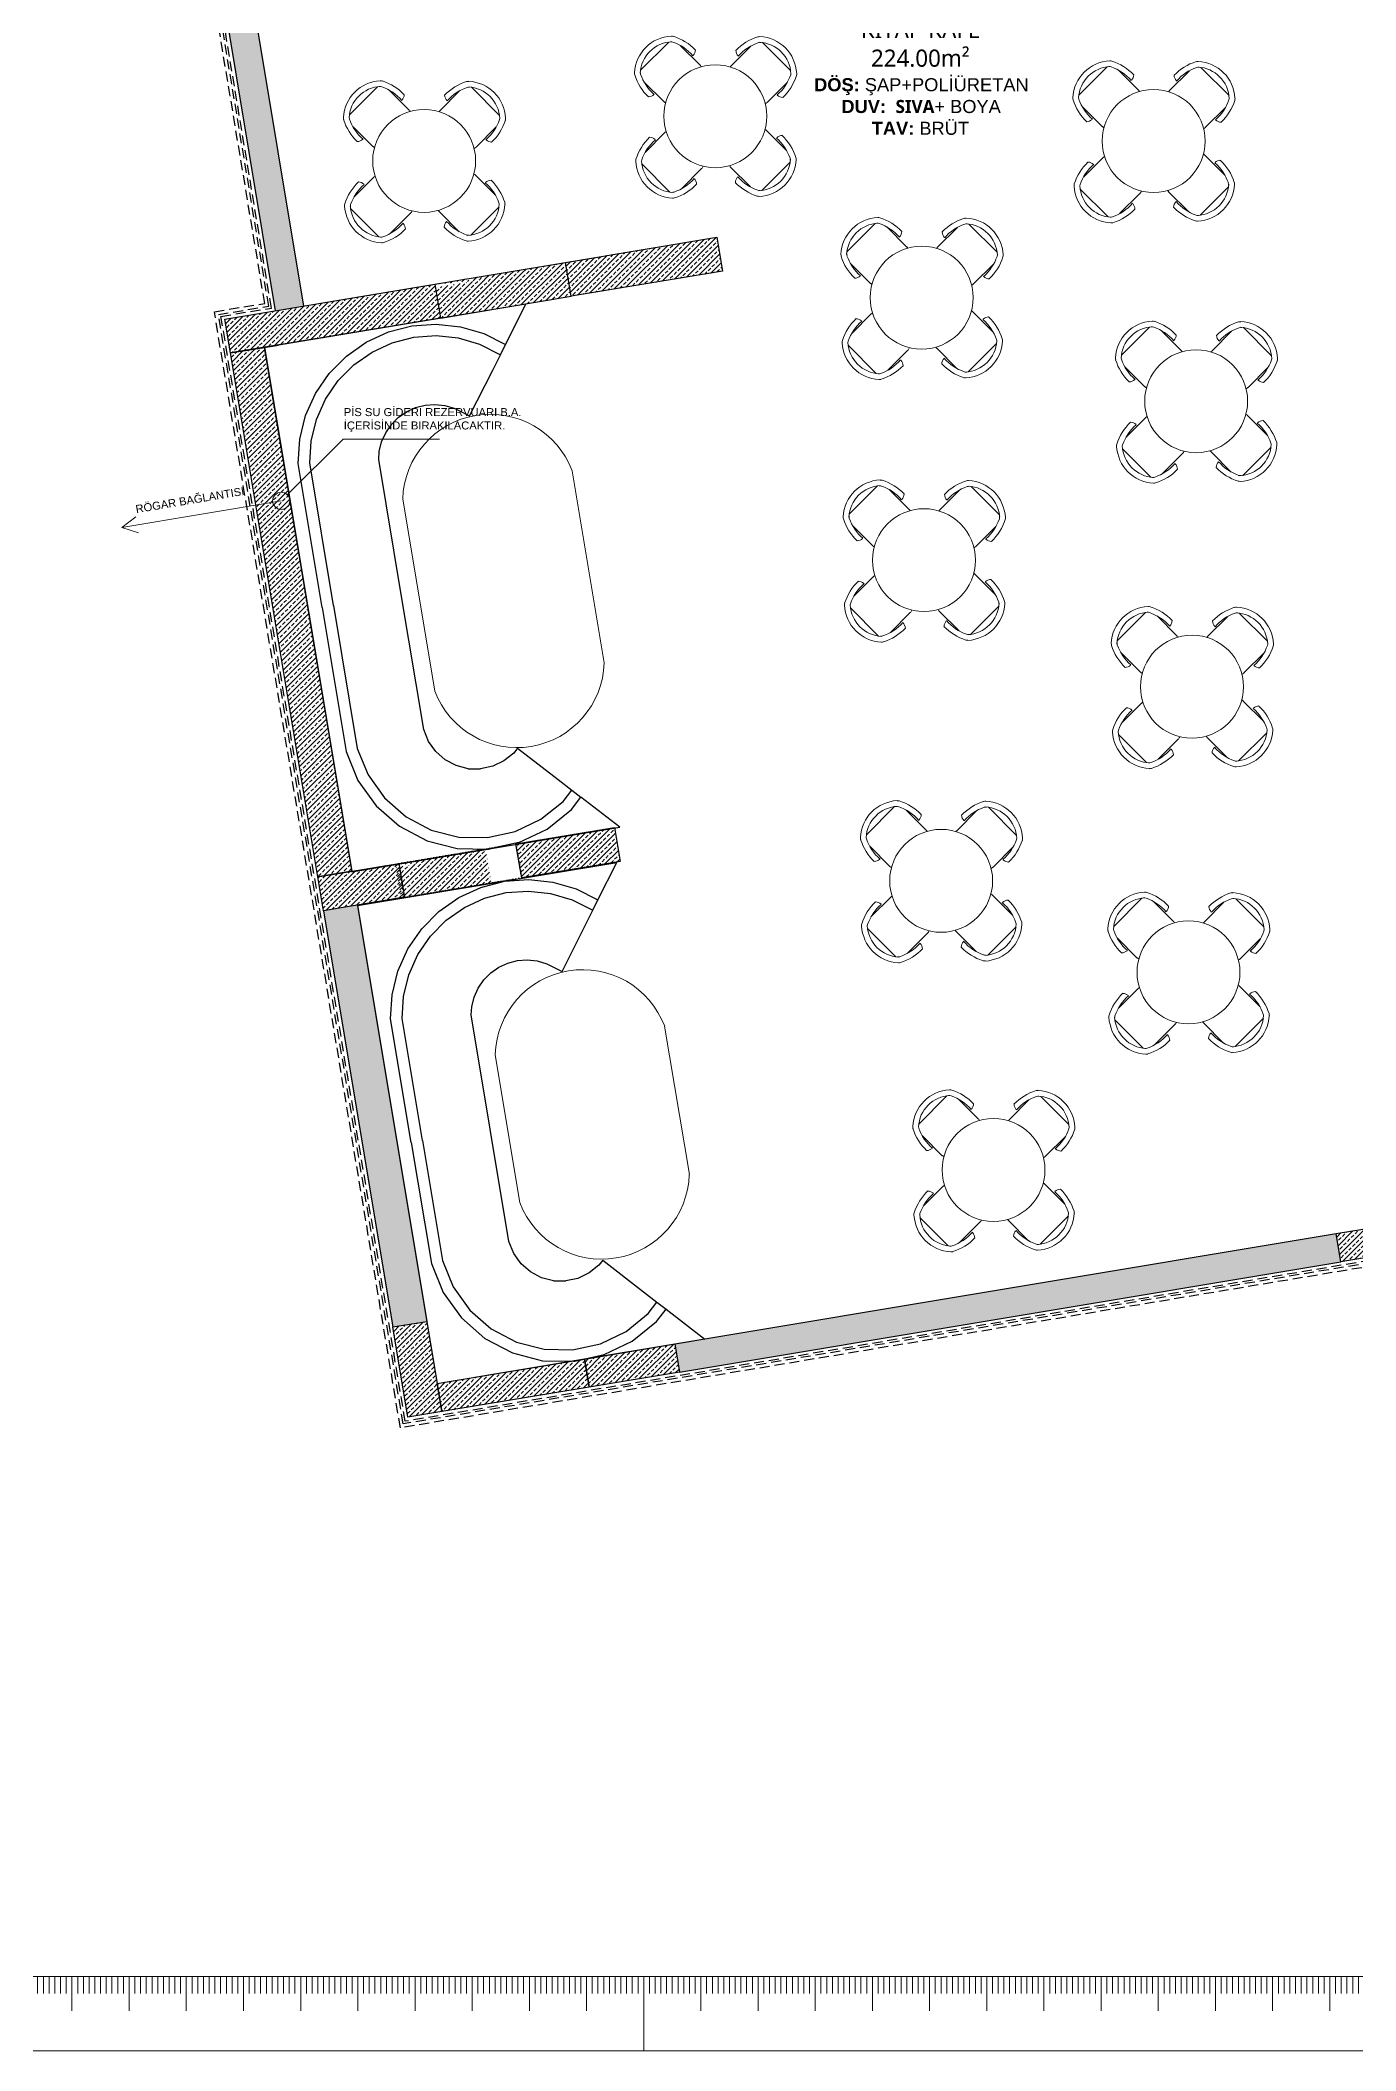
# Model space of a CAD drawing. Header units: millimetres. Extents: x 809 to 8159, y 33 to 4533.
# Drawn here: x 2381 to 3532, y 33 to 1792 of the extents above; entities that cross this region are included whole.
import ezdxf

# ---------------------------------------------------------------- set-up
doc = ezdxf.new("R2010")
doc.units = ezdxf.units.MM
for name, pattern in [('DASHED', [19.05, 12.7, -6.35]), ('DOT', [0.25, 0, -0.25]), ('HIDDEN', [0.375, 0.25, -0.125])]:
    doc.linetypes.add(name, pattern=pattern)
for name, color, linetype, lineweight in [('0-RefEdit0', 7, 'Continuous', 0), ('B.A.TARAMA', 124, 'DASHED', 15), ('BETONARME', 3, 'Continuous', 25), ('DUVAR', 2, 'Continuous', 15), ('MAHAL', 6, 'Continuous', 0), ('not', 2, 'Continuous', 0), ('NOT_OZKAN', 2, 'Continuous', 25), ('PAFTA', 3, 'Continuous', 0), ('pafta2cetvel', 1, 'Continuous', 0), ('TEFRİŞ', 130, 'Continuous', 0), ('TEZGAH', 7, 'Continuous', 0)]:
    doc.layers.add(name, color=color, linetype=linetype, lineweight=lineweight)
doc.styles.get("Standard").update_dxf_attribs({"font": 'arial.ttf'})
pattern_1 = [(45, (0, -5000), (-4.4901281, 4.4901281), []), (45, (4.49, -5000), (-4.4901281, 4.4901281), [3.175, -1.5875])]
pattern_2 = [(45, (32415.317, -18322.9636), (-4.419417, 4.419417), []), (45, (32419.736, -18322.9636), (-4.419417, 4.419417), [3.125, -1.5625])]
pattern_3 = [(45, (32415.317, -23322.9636), (-4.419417, 4.419417), []), (45, (32419.736, -23322.9636), (-4.419417, 4.419417), [3.125, -1.5625])]

# ---------------------------------------------------------------- blocks, each defined once
blk = doc.blocks.new('rgerg')
at = {"layer": 'pafta2cetvel'}
for p, q in [((49679.3, 2572.6), (49679.3, 2507.6)), ((49684.3, 2572.6), (49684.3, 2557.6)), ((49689.3, 2572.6), (49689.3, 2557.6)), ((49694.3, 2572.6), (49694.3, 2557.6)), ((49699.3, 2572.6), (49699.3, 2557.6)), ((49704.3, 2572.6), (49704.3, 2557.6)), ((49709.3, 2572.6), (49709.3, 2557.6)), ((49714.3, 2572.6), (49714.3, 2557.6)), ((49719.3, 2572.6), (49719.3, 2557.6)), ((49724.3, 2572.6), (49724.3, 2557.6)), ((49729.3, 2572.6), (49729.3, 2542.6)), ((49734.3, 2572.6), (49734.3, 2557.6)), ((49739.3, 2572.6), (49739.3, 2557.6)), ((49744.3, 2572.6), (49744.3, 2557.6)), ((49749.3, 2572.6), (49749.3, 2557.6)), ((49754.3, 2572.6), (49754.3, 2557.6)), ((49759.3, 2572.6), (49759.3, 2557.6)), ((49764.3, 2572.6), (49764.3, 2557.6)), ((49769.3, 2572.6), (49769.3, 2557.6)), ((49774.3, 2572.6), (49774.3, 2557.6)), ((49779.3, 2572.6), (49779.3, 2542.6)), ((49784.3, 2572.6), (49784.3, 2557.6)), ((49789.3, 2572.6), (49789.3, 2557.6)), ((49794.3, 2572.6), (49794.3, 2557.6)), ((49799.3, 2572.6), (49799.3, 2557.6)), ((49804.3, 2572.6), (49804.3, 2557.6)), ((49809.3, 2572.6), (49809.3, 2557.6)), ((49814.3, 2572.6), (49814.3, 2557.6)), ((49819.3, 2572.6), (49819.3, 2557.6)), ((49824.3, 2572.6), (49824.3, 2557.6)), ((49829.3, 2572.6), (49829.3, 2542.6)), ((49834.3, 2572.6), (49834.3, 2557.6)), ((49839.3, 2572.6), (49839.3, 2557.6)), ((49844.3, 2572.6), (49844.3, 2557.6)), ((49849.3, 2572.6), (49849.3, 2557.6)), ((49854.3, 2572.6), (49854.3, 2557.6)), ((49859.3, 2572.6), (49859.3, 2557.6)), ((49864.3, 2572.6), (49864.3, 2557.6)), ((49869.3, 2572.6), (49869.3, 2557.6)), ((49874.3, 2572.6), (49874.3, 2557.6)), ((49879.3, 2572.6), (49879.3, 2542.6)), ((49884.3, 2572.6), (49884.3, 2557.6)), ((49889.3, 2572.6), (49889.3, 2557.6)), ((49894.3, 2572.6), (49894.3, 2557.6)), ((49899.3, 2572.6), (49899.3, 2557.6)), ((49904.3, 2572.6), (49904.3, 2557.6)), ((49909.3, 2572.6), (49909.3, 2557.6)), ((49914.3, 2572.6), (49914.3, 2557.6)), ((49919.3, 2572.6), (49919.3, 2557.6)), ((49924.3, 2572.6), (49924.3, 2557.6)), ((49929.3, 2572.6), (49929.3, 2542.6)), ((49934.3, 2572.6), (49934.3, 2557.6)), ((49939.3, 2572.6), (49939.3, 2557.6)), ((49944.3, 2572.6), (49944.3, 2557.6)), ((49949.3, 2572.6), (49949.3, 2557.6)), ((49954.3, 2572.6), (49954.3, 2557.6)), ((49959.3, 2572.6), (49959.3, 2557.6)), ((49964.3, 2572.6), (49964.3, 2557.6)), ((49969.3, 2572.6), (49969.3, 2557.6)), ((49974.3, 2572.6), (49974.3, 2557.6)), ((49979.3, 2572.6), (49979.3, 2542.6)), ((49984.3, 2572.6), (49984.3, 2557.6)), ((49989.3, 2572.6), (49989.3, 2557.6)), ((49994.3, 2572.6), (49994.3, 2557.6)), ((49999.3, 2572.6), (49999.3, 2557.6)), ((50004.3, 2572.6), (50004.3, 2557.6)), ((50009.3, 2572.6), (50009.3, 2557.6)), ((50014.3, 2572.6), (50014.3, 2557.6)), ((50019.3, 2572.6), (50019.3, 2557.6)), ((50024.3, 2572.6), (50024.3, 2557.6)), ((50029.3, 2572.6), (50029.3, 2542.6)), ((50034.3, 2572.6), (50034.3, 2557.6)), ((50039.3, 2572.6), (50039.3, 2557.6)), ((50044.3, 2572.6), (50044.3, 2557.6)), ((50049.3, 2572.6), (50049.3, 2557.6)), ((50054.3, 2572.6), (50054.3, 2557.6)), ((50059.3, 2572.6), (50059.3, 2557.6)), ((50064.3, 2572.6), (50064.3, 2557.6)), ((50069.3, 2572.6), (50069.3, 2557.6)), ((50074.3, 2572.6), (50074.3, 2557.6)), ((50079.3, 2572.6), (50079.3, 2542.6)), ((50084.3, 2572.6), (50084.3, 2557.6)), ((50089.3, 2572.6), (50089.3, 2557.6)), ((50094.3, 2572.6), (50094.3, 2557.6)), ((50099.3, 2572.6), (50099.3, 2557.6)), ((50104.3, 2572.6), (50104.3, 2557.6)), ((50109.3, 2572.6), (50109.3, 2557.6)), ((50114.3, 2572.6), (50114.3, 2557.6)), ((50119.3, 2572.6), (50119.3, 2557.6)), ((50124.3, 2572.6), (50124.3, 2557.6)), ((50129.3, 2572.6), (50129.3, 2542.6)), ((50134.3, 2572.6), (50134.3, 2557.6)), ((50139.3, 2572.6), (50139.3, 2557.6)), ((50144.3, 2572.6), (50144.3, 2557.6)), ((50149.3, 2572.6), (50149.3, 2557.6)), ((50154.3, 2572.6), (50154.3, 2557.6)), ((50159.3, 2572.6), (50159.3, 2557.6)), ((50164.3, 2572.6), (50164.3, 2557.6)), ((50169.3, 2572.6), (50169.3, 2557.6)), ((50174.3, 2572.6), (50174.3, 2557.6)), ((50179.3, 2572.6), (50179.3, 2542.6)), ((50184.3, 2572.6), (50184.3, 2557.6)), ((50189.3, 2572.6), (50189.3, 2557.6)), ((50194.3, 2572.6), (50194.3, 2557.6)), ((50199.3, 2572.6), (50199.3, 2557.6)), ((50204.3, 2572.6), (50204.3, 2557.6)), ((50209.3, 2572.6), (50209.3, 2557.6)), ((50214.3, 2572.6), (50214.3, 2557.6)), ((50219.3, 2572.6), (50219.3, 2557.6)), ((50224.3, 2572.6), (50224.3, 2557.6)), ((50229.3, 2572.6), (50229.3, 2542.6)), ((50234.3, 2572.6), (50234.3, 2557.6)), ((50239.3, 2572.6), (50239.3, 2557.6)), ((50244.3, 2572.6), (50244.3, 2557.6)), ((50249.3, 2572.6), (50249.3, 2557.6)), ((50254.3, 2572.6), (50254.3, 2557.6)), ((50259.3, 2572.6), (50259.3, 2557.6)), ((50264.3, 2572.6), (50264.3, 2557.6)), ((50269.3, 2572.6), (50269.3, 2557.6)), ((50274.3, 2572.6), (50274.3, 2557.6)), ((50279.3, 2572.6), (50279.3, 2542.6)), ((50284.3, 2572.6), (50284.3, 2557.6)), ((50289.3, 2572.6), (50289.3, 2557.6)), ((50294.3, 2572.6), (50294.3, 2557.6)), ((50299.3, 2572.6), (50299.3, 2557.6)), ((50304.3, 2572.6), (50304.3, 2557.6)), ((50309.3, 2572.6), (50309.3, 2557.6)), ((50314.3, 2572.6), (50314.3, 2557.6)), ((50319.3, 2572.6), (50319.3, 2557.6)), ((50324.3, 2572.6), (50324.3, 2557.6)), ((50329.3, 2572.6), (50329.3, 2542.6)), ((50334.3, 2572.6), (50334.3, 2557.6)), ((50339.3, 2572.6), (50339.3, 2557.6)), ((50344.3, 2572.6), (50344.3, 2557.6)), ((50349.3, 2572.6), (50349.3, 2557.6)), ((50354.3, 2572.6), (50354.3, 2557.6)), ((50359.3, 2572.6), (50359.3, 2557.6)), ((50364.3, 2572.6), (50364.3, 2557.6)), ((50369.3, 2572.6), (50369.3, 2557.6)), ((50374.3, 2572.6), (50374.3, 2557.6)), ((50379.3, 2572.6), (50379.3, 2542.6)), ((50384.3, 2572.6), (50384.3, 2557.6)), ((50389.3, 2572.6), (50389.3, 2557.6)), ((50394.3, 2572.6), (50394.3, 2557.6)), ((50399.3, 2572.6), (50399.3, 2557.6)), ((50404.3, 2572.6), (50404.3, 2557.6)), ((50409.3, 2572.6), (50409.3, 2557.6)), ((50414.3, 2572.6), (50414.3, 2557.6)), ((50419.3, 2572.6), (50419.3, 2557.6)), ((50424.3, 2572.6), (50424.3, 2557.6)), ((50429.3, 2572.6), (50429.3, 2542.6)), ((50434.3, 2572.6), (50434.3, 2557.6)), ((50439.3, 2572.6), (50439.3, 2557.6)), ((50444.3, 2572.6), (50444.3, 2557.6)), ((50449.3, 2572.6), (50449.3, 2557.6)), ((50454.3, 2572.6), (50454.3, 2557.6)), ((50459.3, 2572.6), (50459.3, 2557.6)), ((50464.3, 2572.6), (50464.3, 2557.6)), ((50469.3, 2572.6), (50469.3, 2557.6)), ((50474.3, 2572.6), (50474.3, 2557.6)), ((50479.3, 2572.6), (50479.3, 2542.6)), ((50484.3, 2572.6), (50484.3, 2557.6)), ((50489.3, 2572.6), (50489.3, 2557.6)), ((50494.3, 2572.6), (50494.3, 2557.6)), ((50499.3, 2572.6), (50499.3, 2557.6)), ((50504.3, 2572.6), (50504.3, 2557.6)), ((50509.3, 2572.6), (50509.3, 2557.6)), ((50514.3, 2572.6), (50514.3, 2557.6)), ((50519.3, 2572.6), (50519.3, 2557.6)), ((50524.3, 2572.6), (50524.3, 2557.6)), ((50529.3, 2572.6), (50529.3, 2542.6)), ((50534.3, 2572.6), (50534.3, 2557.6)), ((50539.3, 2572.6), (50539.3, 2557.6)), ((50544.3, 2572.6), (50544.3, 2557.6)), ((50549.3, 2572.6), (50549.3, 2557.6)), ((50554.3, 2572.6), (50554.3, 2557.6)), ((50559.3, 2572.6), (50559.3, 2557.6)), ((50564.3, 2572.6), (50564.3, 2557.6)), ((50569.3, 2572.6), (50569.3, 2557.6)), ((50574.3, 2572.6), (50574.3, 2557.6)), ((50579.3, 2572.6), (50579.3, 2542.6)), ((50584.3, 2572.6), (50584.3, 2557.6)), ((50589.3, 2572.6), (50589.3, 2557.6)), ((50594.3, 2572.6), (50594.3, 2557.6)), ((50599.3, 2572.6), (50599.3, 2557.6)), ((50604.3, 2572.6), (50604.3, 2557.6)), ((50609.3, 2572.6), (50609.3, 2557.6)), ((50614.3, 2572.6), (50614.3, 2557.6)), ((50619.3, 2572.6), (50619.3, 2557.6)), ((50624.3, 2572.6), (50624.3, 2557.6)), ((50629.3, 2572.6), (50629.3, 2542.6)), ((50634.3, 2572.6), (50634.3, 2557.6)), ((50639.3, 2572.6), (50639.3, 2557.6)), ((50644.3, 2572.6), (50644.3, 2557.6)), ((50649.3, 2572.6), (50649.3, 2557.6)), ((50654.3, 2572.6), (50654.3, 2557.6)), ((50659.3, 2572.6), (50659.3, 2557.6)), ((50664.3, 2572.6), (50664.3, 2557.6)), ((50669.3, 2572.6), (50669.3, 2557.6)), ((50674.3, 2572.6), (50674.3, 2557.6)), ((50679.3, 2572.6), (50679.3, 2542.6)), ((50679.3, 2572.6), (50729.3, 2572.6)), ((50679.3, 2572.6), (50679.3, 2557.6)), ((50684.3, 2572.6), (50684.3, 2557.6)), ((50689.3, 2572.6), (50689.3, 2557.6)), ((50694.3, 2572.6), (50694.3, 2557.6)), ((50699.3, 2572.6), (50699.3, 2557.6)), ((50704.3, 2572.6), (50704.3, 2557.6)), ((50709.3, 2572.6), (50709.3, 2557.6)), ((50714.3, 2572.6), (50714.3, 2557.6)), ((50719.3, 2572.6), (50719.3, 2557.6)), ((50724.3, 2572.6), (50724.3, 2557.6)), ((50729.3, 2572.6), (50729.3, 2507.6)), ((50729.3, 2572.6), (50729.3, 2557.6))]:
    blk.add_line(p, q, dxfattribs=at)
blk.add_lwpolyline([(49679.3, 2572.6), (50729.3, 2572.6)], dxfattribs=at)
blk = doc.blocks.new('ljojoj')
at = {"layer": 'TEFRİŞ'}
for p, q in [((27989.8, 10130.4), (28014.5, 10155.1)), ((28024.6, 10152.1), (28042.2, 10134.5)), ((28086.5, 10151.7), (28068.8, 10134)), ((28096.5, 10154.6), (28121.2, 10129.9)), ((27992.7, 10120.4), (28010.4, 10102.7)), ((28118.3, 10119.9), (28100.6, 10102.2)), ((28117.8, 10060), (28100, 10077.7)), ((27993.8, 10058.6), (28011.4, 10076.2)), ((28015.5, 10023.8), (27990.8, 10048.5)), ((28025.5, 10026.7), (28043.2, 10044.4)), ((28085.9, 10028.3), (28068.3, 10045.9)), ((28120.7, 10050), (28095.9, 10025.3))]:
    blk.add_line(p, q, dxfattribs=at)
blk.add_circle((28055.2, 10090.2), 45, dxfattribs=at)
for centre, radius, start, end in [((28018.5, 10126.4), 34, 92.849, 177.151), ((28018.5, 10126.4), 29, 92.849, 177.151), ((28016.4, 10150.3), 5, 70.7707, 94.9933), ((28017.1, 10155.3), 5, 72.2447, 92.849), ((28004.6, 10116.3), 41, 40.8029, 70.7707), ((28004.6, 10116.3), 46, 43.7576, 72.2447), ((28029.8, 10148.6), 8, 318.5126, 356.4482), ((28105.9, 10116.3), 45.4, 107.3542, 136.2528), ((28081.1, 10148.2), 8, 183.5123, 221.4393), ((28105.9, 10116.3), 40.4, 108.8205, 139.2541), ((28093.9, 10154.8), 5, 87.151, 107.3542), ((28094.5, 10149.8), 5, 85.0486, 108.8205), ((28092.4, 10125.9), 29, 2.849, 87.151), ((28092.4, 10125.9), 34, 2.849, 87.151), ((28038.7, 10131), 5, 31.0897, 45), ((28072.3, 10130.4), 5, 135, 145.2348), ((27989.6, 10127.8), 5, 177.151, 197.3542), ((28028.1, 10139.9), 45.4, 197.3542, 226.2528), ((27994.6, 10128.5), 5, 175.0486, 198.8205), ((28028.1, 10139.9), 40.4, 198.8205, 229.2541), ((28082.4, 10139.8), 41, 310.8029, 340.7707), ((28082.4, 10139.8), 46, 313.7576, 342.2447), ((28116.4, 10128), 5, 340.7707, 4.9933), ((28121.4, 10127.3), 5, 342.2447, 2.849), ((27996.2, 10115.1), 8, 273.5123, 311.4393), ((28014, 10106.3), 5, 225, 242.8365), ((28097, 10105.7), 5, 291.2456, 315), ((28114.7, 10114.6), 8, 228.5126, 266.4482), ((28096.5, 10074.2), 5, 45, 64.5764), ((28029.6, 10038.6), 46, 133.7576, 162.2447), ((28029.6, 10038.6), 41, 130.8029, 160.7707), ((27997.3, 10063.8), 8, 48.5126, 86.4482), ((28015, 10072.6), 5, 123.6418, 135), ((28082.3, 10040.5), 40.4, 18.8205, 49.2541), ((28114.2, 10065.4), 8, 93.5123, 131.4393), ((28082.3, 10040.5), 45.4, 17.3542, 46.2528), ((27990.6, 10051.1), 5, 162.2447, 182.849), ((28019.6, 10052.5), 34, 182.849, 267.151), ((27995.6, 10050.4), 5, 160.7707, 184.9933), ((28019.6, 10052.5), 29, 182.849, 267.151), ((28039.7, 10047.9), 5, 315, 343.5802), ((28071.8, 10049.5), 5, 210.2099, 225), ((28091.9, 10054), 29, 272.849, 357.151), ((28091.9, 10054), 34, 272.849, 357.151), ((28115.8, 10052), 5, 355.0486, 18.8205), ((28120.9, 10052.6), 5, 357.151, 17.3542), ((28006.1, 10062.1), 40.4, 288.8205, 319.2541), ((28006.1, 10062.1), 45.4, 287.3542, 316.2528), ((28030.9, 10030.2), 8, 3.5123, 41.4393), ((28080.7, 10031.8), 8, 138.5126, 176.4482), ((28105.9, 10064.1), 46, 223.7576, 252.2447), ((28105.9, 10064.1), 41, 220.8029, 250.7707), ((28094, 10030.1), 5, 250.7707, 274.9933), ((28017.5, 10028.6), 5, 265.0486, 288.8205), ((28018.1, 10023.5), 5, 267.151, 287.3542), ((28093.4, 10025.1), 5, 252.2447, 272.849)]:
    blk.add_arc(centre, radius, start, end, dxfattribs=at)
blk = doc.blocks.new('rhtrtrthrthrth')
at = {"layer": 'B.A.TARAMA'}
h = blk.add_hatch(dxfattribs=at)
h.set_pattern_fill('ANSI33', color=256, scale=25, style=0, pattern_type=0)
h.set_pattern_definition(pattern_3)
h.paths.add_polyline_path([(34796.4, -21993.7), (34928.6, -21971.7), (34933.6, -22001.3), (34801.4, -22023.3)], flags=0)
h = blk.add_hatch(dxfattribs=at)
h.set_pattern_fill('ANSI33', color=256, scale=25, style=0, pattern_type=0)
h.set_pattern_definition(pattern_3)
h.paths.add_polyline_path([(34498.6, -22043.3), (34682, -22012.8), (34687, -22042.4), (34503.5, -22072.9)])
h = blk.add_hatch(dxfattribs=at)
h.set_pattern_fill('ANSI33', color=256, scale=25, style=0, pattern_type=0)
h.set_pattern_definition(pattern_3)
h.paths.add_polyline_path([(34753.1, -22502.3), (34839.2, -22488), (34844.2, -22517.6), (34758.1, -22531.9)])
h = blk.add_hatch(dxfattribs=at)
h.set_pattern_fill('ANSI33', color=256, scale=25, style=0, pattern_type=0)
h.set_pattern_definition(pattern_3)
h.paths.add_polyline_path([(34579.9, -22531.1), (34650.6, -22519.4), (34655.5, -22549), (34584.8, -22560.7)])
at = {"layer": 'BETONARME', "elevation": 0}
for points in [[(34796.4, -21993.7), (34928.6, -21971.7), (34933.6, -22001.3), (34801.4, -22023.3)], [(34498.5, -22043.3), (34682, -22012.8), (34687, -22042.4), (34503.5, -22072.9)], [(34753.1, -22502.3), (34839.2, -22488), (34844.2, -22517.6), (34758.1, -22531.9)], [(34579.9, -22531.2), (34650.6, -22519.4), (34655.5, -22549), (34584.8, -22560.7)]]:
    blk.add_lwpolyline(points, close=True, dxfattribs=at)
at = {"layer": 'BETONARME', "linetype": 'DOT', "ltscale": 10, "elevation": 0}
blk.add_lwpolyline([(34650.6, -22519.4), (34753.1, -22502.3), (34758.1, -22531.9), (34655.5, -22549)], close=True, dxfattribs=at)
blk = doc.blocks.new('trthrttrtrthrth')
at = {"layer": 'B.A.TARAMA'}
h = blk.add_hatch(dxfattribs=at)
h.set_pattern_fill('ANSI33', color=256, style=0)
h.set_pattern_definition(pattern_1)
h.paths.add_polyline_path([(39174.5, -16795.8), (39144.5, -16795.8), (39144.5, -17230.9), (39170.4, -17226.5), (39174.5, -17251.2)])
h.paths.add_polyline_path([(39115.3, -17261.1), (39111.2, -17236.4), (38910.5, -17269.9), (38914.6, -17294.5)])
h.paths.add_polyline_path([(38831.6, -17283), (38709.9, -17303.3), (38714, -17328), (38835.7, -17307.7)])
h.paths.add_polyline_path([(38630.9, -17316.5), (38313.5, -17369.4), (38317.6, -17394), (38635.1, -17341.1)])
h.paths.add_polyline_path([(38238.7, -17407.2), (38234.6, -17382.5), (37983.5, -17424.4), (37987.6, -17449)])
h.paths.add_polyline_path([(37578.2, -17517.3), (37574.1, -17492.6), (37223, -17551.1), (37227.1, -17575.8)])
h.paths.add_polyline_path([(37148.2, -17588.9), (37144.1, -17564.3), (37043.2, -17581.1), (37047.2, -17605.8)])
h.paths.add_polyline_path([(36964.3, -17594.2), (36743.1, -17631.1), (36747.2, -17655.8), (36968.3, -17618.9)])
h.paths.add_polyline_path([(35928.9, -17766.8), (35549.2, -17830.1), (35553.3, -17854.7), (35933, -17791.5)])
h.paths.add_polyline_path([(35474.4, -17867.9), (35470.3, -17843.2), (34892, -17939.6), (34896.1, -17964.3)])
h.paths.add_polyline_path([(34614.4, -17555.8), (34584.8, -17560.8), (34645.5, -17924.9), (34675.1, -17920)])
h.paths.add_polyline_path([(33725.2, -15836.3), (33700.5, -15840.4), (33724.1, -15982), (33748.8, -15977.9)])
h.paths.add_polyline_path([(33621.3, -15213.2), (33596.7, -15217.3), (33639.8, -15476.1), (33664.5, -15472)])
h.paths.add_polyline_path([(34607.6, -15003), (34607.6, -14977.7), (33608.2, -15134.5), (33612.3, -15159.2)])
h.paths.add_polyline_path([(35882.6, -14802.9), (35882.6, -14777.6), (34667.6, -14968.3), (34667.6, -14993.6)])
h.paths.add_polyline_path([(39174.5, -16060.9), (39144.5, -16060.9), (39144.5, -16285.8), (39174.5, -16285.8)])
h.paths.add_polyline_path([(39174.5, -15580.9), (39144.5, -15580.9), (39144.5, -15970.9), (39174.5, -15970.9)])
h.paths.add_polyline_path([(39174.5, -15125.9), (39144.5, -15125.9), (39144.5, -15490.9), (39174.5, -15490.9)])
h.paths.add_polyline_path([(39174.5, -14528.2), (39144.5, -14528.2), (39144.5, -15035.9), (39174.5, -15035.9)])
h.paths.add_polyline_path([(34313.6, -16030.9), (34313.6, -16060.9), (34276.6, -16060.9), (34276.6, -16060.9), (34380.2, -16061), (34542.7, -17036), (34567.3, -17031.9), (34405.5, -16061), (34427.6, -16060.9), (34427.6, -16030.9)])
h.paths.add_polyline_path([(34137.6, -16060.9), (34137.6, -16030.9), (33757.6, -16030.9), (33748.8, -15977.9), (33724.1, -15982), (33737.3, -16060.9)])
h = blk.add_hatch(dxfattribs=at)
h.set_pattern_fill('ANSI33', color=256, style=0)
h.set_pattern_definition([(45, (-5.3515, -9499.49), (-4.4901281, 4.4901281), []), (45, (-0.8613, -9499.49), (-4.4901281, 4.4901281), [3.175, -1.5875])])
edge = h.paths.add_edge_path()
edge.add_line((34796.4, -16993.7), (34682, -17012.8))
edge.add_arc((34585.8, -15784.4), 1232.2, 274.4799, 276.4915)
edge.add_line((34725.1, -17008.6), (34796.9, -16996.7))
edge.add_line((34796.9, -16996.7), (34796.4, -16993.7))
h.paths.add_polyline_path([(34796.9, -16996.7), (34682.5, -17015.7), (34687, -17042.4), (34801.4, -17023.3)])
h = blk.add_hatch(dxfattribs=at)
h.set_pattern_fill('ANSI33', color=256, style=0)
h.set_pattern_definition([(45, (-9.872, -10001.587), (-4.4901281, 4.4901281), []), (45, (-5.382, -10001.587), (-4.4901281, 4.4901281), [3.175, -1.5875])])
h.paths.add_polyline_path([(34503.5, -17072.9), (34533.1, -17068), (34609.4, -17526.2), (34579.9, -17531.1)])
h = blk.add_hatch(dxfattribs=at)
h.set_pattern_fill('ANSI33', color=256, style=0)
h.set_pattern_definition([(45, (-55.531, -10009.254), (-4.4901281, 4.4901281), []), (45, (-51.041, -10009.254), (-4.4901281, 4.4901281), [3.175, -1.5875])])
h.paths.add_polyline_path([(34731.5, -17536.3), (34727, -17509.7), (34648.1, -17522.9), (34652.6, -17549.5)])
edge = h.paths.add_edge_path()
edge.add_line((34727, -17509.7), (34726.5, -17506.8))
edge.add_line((34726.5, -17506.8), (34746.3, -17503.5))
edge.add_line((34746.3, -17503.5), (34746.3, -17503.5))
edge.add_line((34746.3, -17503.5), (34648.7, -17519.7))
edge.add_arc((34656, -17404.8), 115.1, 266.3547, 279.4623)
edge.add_line((34674.9, -17518.4), (34727, -17509.7))
h = blk.add_hatch(dxfattribs=at)
h.set_pattern_fill('ANSI33', color=256, scale=25, style=0, pattern_type=0)
h.set_pattern_definition(pattern_2)
h.paths.add_polyline_path([(35470.3, -17843.2), (35549.2, -17830.1), (35553.3, -17854.7), (35474.4, -17867.9)], flags=0)
h = blk.add_hatch(dxfattribs=at)
h.set_pattern_fill('ANSI33', color=256, scale=25, style=0, pattern_type=0)
h.set_pattern_definition([(45, (32405.43, -18324.459), (-4.419417, 4.419417), []), (45, (32409.849, -18324.459), (-4.419417, 4.419417), [3.125, -1.5625])])
h.paths.add_polyline_path([(34645.5, -17924.8), (34675.1, -17919.9), (34688.2, -17998.8), (34658.6, -18003.7)])
h = blk.add_hatch(dxfattribs=at)
h.set_pattern_fill('ANSI33', color=256, style=0)
h.set_pattern_definition(pattern_1)
h.paths.add_polyline_path([(34684.1, -17974.3), (34813, -17952.8), (34817.1, -17977.4), (34688.2, -17998.9)])
h = blk.add_hatch(dxfattribs=at)
h.set_pattern_fill('ANSI33', color=256, scale=25, style=0, pattern_type=0)
h.set_pattern_definition(pattern_2)
h.paths.add_polyline_path([(34813, -17952.8), (34892, -17939.6), (34896.1, -17964.3), (34817.1, -17977.4)], flags=0)
at = {"layer": 'BETONARME'}
for p, q in [((34380.2, -16061), (34542.6, -17035.9)), ((34405.5, -16061), (34567.3, -17031.8)), ((34682, -17012.8), (34796.4, -16993.7)), ((34687, -17042.4), (34801.4, -17023.3)), ((34647.6, -17519.9), (34746.3, -17503.5)), ((34652.6, -17549.5), (34751.2, -17533.1)), ((34584.8, -17560.7), (34645.5, -17924.9)), ((34614.4, -17555.8), (34675.1, -17920)), ((34892, -17939.6), (35470.3, -17843.2)), ((34896.1, -17964.3), (35474.4, -17867.9))]:
    blk.add_line(p, q, dxfattribs=at)
at = {"layer": 'BETONARME', "elevation": 0}
for points in [[(34503.5, -17072.9), (34533.1, -17068), (34609.4, -17526.2), (34579.9, -17531.1)], [(35470.3, -17843.2), (35549.2, -17830.1), (35553.3, -17854.7), (35474.4, -17867.9)], [(34645.5, -17924.8), (34675.1, -17919.9), (34688.2, -17998.8), (34658.6, -18003.7)], [(34684.1, -17974.3), (34813, -17952.8), (34817.1, -17977.4), (34688.2, -17998.9)], [(34813, -17952.8), (34892, -17939.6), (34896.1, -17964.3), (34817.1, -17977.4)]]:
    blk.add_lwpolyline(points, close=True, dxfattribs=at)
at = {"layer": 'DUVAR'}
for p, q in [((34579.9, -17531.1), (34503.5, -17072.9)), ((34609.4, -17526.2), (34533.1, -17068))]:
    blk.add_line(p, q, dxfattribs=at)
at = {"layer": 'B.A.TARAMA'}
blk.add_blockref('rhtrtrthrthrth', (0, 5000), dxfattribs=at)
blk = doc.blocks.new('şsalkdf')
for p, q in [((19907, -7030.7), (19690.8, -7066.8)), ((19889.2, -7066), (19907, -7030.7)), ((19786.8, -7055.1), (19807.4, -7049.8)), ((19807.4, -7049.8), (19828.7, -7048.2)), ((19828.7, -7048.2), (19849.8, -7050.5)), ((19849.8, -7050.5), (19870.2, -7056.5)), ((19678.3, -7068.6), (19690.8, -7066.8)), ((19678.3, -7068.6), (19754.8, -7527.3)), ((19750.1, -7076.2), (19767.5, -7064)), ((19767.5, -7064), (19786.8, -7055.1)), ((19772.5, -7072.7), (19790.2, -7064.6)), ((19790.2, -7064.6), (19809.1, -7059.7)), ((19809.1, -7059.7), (19828.5, -7058.3)), ((19828.5, -7058.3), (19847.9, -7060.3)), ((19847.9, -7060.3), (19866.5, -7065.8)), ((19866.5, -7065.8), (19884.8, -7075)), ((19870.2, -7056.5), (19889.2, -7066)), ((19884.8, -7075), (19889.2, -7066)), ((19735.1, -7091.3), (19750.1, -7076.2)), ((19742.9, -7097.7), (19756.6, -7083.9)), ((19756.6, -7083.9), (19772.5, -7072.7)), ((19878, -7088.4), (19884.8, -7075)), ((19723.1, -7108.9), (19735.1, -7091.3)), ((19731.9, -7113.8), (19742.9, -7097.7)), ((19857.8, -7128.6), (19878, -7088.4)), ((19714.4, -7128.3), (19723.1, -7108.9)), ((19723.9, -7131.6), (19731.9, -7113.8)), ((19802.6, -7125), (19810.5, -7121.3)), ((19810.5, -7121.3), (19818.9, -7119.2)), ((19818.9, -7119.2), (19827.5, -7118.5)), ((19827.5, -7118.5), (19836.1, -7119.5)), ((19836.1, -7119.5), (19844.4, -7121.9)), ((19844.4, -7121.9), (19857.8, -7128.6)), ((19709.3, -7149), (19714.4, -7128.3)), ((19719.3, -7150.5), (19723.9, -7131.6)), ((19784.5, -7143.3), (19789.4, -7136.1)), ((19789.4, -7136.1), (19795.5, -7129.9)), ((19795.5, -7129.9), (19802.6, -7125)), ((19708, -7170.2), (19709.3, -7149)), ((19718.1, -7169.7), (19719.3, -7150.5)), ((19778.8, -7159.6), (19780.9, -7151.2)), ((19780.9, -7151.2), (19784.5, -7143.3)), ((19729, -7296.1), (19708, -7170.2)), ((19738.8, -7294.5), (19718.1, -7169.7)), ((19778.4, -7166.6), (19778.8, -7159.6)), ((19798.1, -7284.6), (19778.4, -7166.6)), ((19729, -7296.1), (19749.9, -7422.1)), ((19738.8, -7294.5), (19759.6, -7419.3)), ((19817.7, -7402.9), (19798.1, -7284.6)), ((19822, -7413.3), (19817.7, -7402.9)), ((19759.6, -7419.3), (19769, -7442.5)), ((19828.3, -7422.1), (19822, -7413.3)), ((19899.7, -7419.1), (19896.4, -7423.4)), ((19899.7, -7419.1), (19935.3, -7446.7)), ((19749.9, -7422.1), (19760.2, -7447.3)), ((19836.5, -7429.3), (19828.3, -7422.1)), ((19846.1, -7434.4), (19836.5, -7429.3)), ((19856.6, -7437.1), (19846.1, -7434.4)), ((19856.6, -7437.1), (19867.5, -7437.3)), ((19878.1, -7435), (19867.5, -7437.3)), ((19887.9, -7430.3), (19878.1, -7435)), ((19896.4, -7423.4), (19887.9, -7430.3)), ((19760.2, -7447.3), (19776, -7469.5)), ((19769, -7442.5), (19783.5, -7462.7)), ((19935.3, -7446.7), (19947.2, -7455.9)), ((19939.6, -7465.7), (19947.2, -7455.9)), ((19947.2, -7455.9), (19955.1, -7462)), ((19776, -7469.5), (19796.6, -7487.4)), ((19783.5, -7462.7), (19802.3, -7479.1)), ((19920.2, -7481.4), (19939.6, -7465.7)), ((19925.6, -7489.9), (19946.8, -7472.8)), ((19946.8, -7472.8), (19955.1, -7462)), ((19989.1, -7488.2), (19955.1, -7462)), ((19796.6, -7487.4), (19820.7, -7500.1)), ((19802.3, -7479.1), (19824.3, -7490.8)), ((19824.3, -7490.8), (19848.5, -7497)), ((19876.6, -7507), (19989.1, -7488.2)), ((19897.7, -7492.1), (19920.2, -7481.4)), ((19901, -7501.7), (19925.6, -7489.9)), ((19754.8, -7527.3), (19873.7, -7507.5)), ((19820.7, -7500.1), (19847.1, -7506.9)), ((19847.1, -7506.9), (19873.7, -7507.5)), ((19848.5, -7497), (19873.4, -7497.4)), ((19873.4, -7497.4), (19897.7, -7492.1)), ((19873.7, -7507.5), (19876.6, -7507)), ((19873.7, -7507.5), (19874.4, -7507.5)), ((19874.4, -7507.5), (19876.6, -7507)), ((19901, -7501.7), (19876.6, -7507)), ((19759.7, -7556.8), (19986.5, -7519.1)), ((19970.1, -7551.9), (19986.5, -7519.1)), ((19848.3, -7549.8), (19867.7, -7540.9)), ((19867.7, -7540.9), (19888.3, -7535.6)), ((19888.3, -7535.6), (19909.5, -7534.1)), ((19889.9, -7545.5), (19909.3, -7544.1)), ((19909.3, -7544.1), (19928.7, -7546.2)), ((19909.5, -7534.1), (19930.6, -7536.3)), ((19930.6, -7536.3), (19951.1, -7542.3)), ((19951.1, -7542.3), (19970.1, -7551.9)), ((19759.7, -7556.8), (19829.5, -7975.3)), ((19816, -7577.2), (19830.9, -7562)), ((19830.9, -7562), (19848.3, -7549.8)), ((19837.4, -7569.7), (19853.4, -7558.5)), ((19853.4, -7558.5), (19871, -7550.4)), ((19871, -7550.4), (19889.9, -7545.5)), ((19928.7, -7546.2), (19947.4, -7551.7)), ((19947.4, -7551.7), (19965.6, -7560.8)), ((19958.8, -7574.2), (19965.6, -7560.8)), ((19965.6, -7560.8), (19970.1, -7551.9)), ((19803.9, -7594.7), (19816, -7577.2)), ((19823.7, -7583.6), (19837.4, -7569.7)), ((19938.7, -7614.5), (19958.8, -7574.2)), ((19795.2, -7614.1), (19803.9, -7594.7)), ((19812.7, -7599.6), (19823.7, -7583.6)), ((19790.2, -7634.8), (19795.2, -7614.1)), ((19804.7, -7617.4), (19812.7, -7599.6)), ((19876.3, -7615.8), (19883.4, -7610.8)), ((19883.4, -7610.8), (19891.3, -7607.2)), ((19891.3, -7607.2), (19899.7, -7605)), ((19899.7, -7605), (19908.3, -7604.4)), ((19908.3, -7604.4), (19916.9, -7605.3)), ((19916.9, -7605.3), (19925.3, -7607.7)), ((19925.3, -7607.7), (19938.7, -7614.5)), ((19800.1, -7636.3), (19804.7, -7617.4)), ((19861.7, -7637), (19865.3, -7629.1)), ((19865.3, -7629.1), (19870.2, -7621.9)), ((19870.2, -7621.9), (19876.3, -7615.8)), ((19788.8, -7656), (19790.2, -7634.8)), ((19798.9, -7655.5), (19800.1, -7636.3)), ((19859.2, -7652.4), (19859.7, -7645.4)), ((19859.7, -7645.4), (19861.7, -7637)), ((19806.8, -7764), (19788.8, -7656)), ((19816.7, -7762.4), (19798.9, -7655.5)), ((19875.9, -7752.5), (19859.2, -7652.4)), ((19892.2, -7850.8), (19875.9, -7752.5)), ((19806.8, -7764), (19824.4, -7870)), ((19816.7, -7762.4), (19834.1, -7867.3)), ((19896.5, -7861.2), (19892.2, -7850.8)), ((19824.4, -7870), (19834.7, -7895.3)), ((19834.1, -7867.3), (19843.5, -7890.4)), ((19902.8, -7870.1), (19896.5, -7861.2)), ((19911, -7877.2), (19902.8, -7870.1)), ((19920.6, -7882.3), (19911, -7877.2)), ((19962.4, -7878.2), (19952.6, -7882.9)), ((19970.9, -7871.4), (19962.4, -7878.2)), ((19974.2, -7867.1), (19970.9, -7871.4)), ((19974.2, -7867.1), (20009.8, -7894.6)), ((19834.7, -7895.3), (19850.6, -7917.5)), ((19843.5, -7890.4), (19858, -7910.7)), ((19931.1, -7885), (19920.6, -7882.3)), ((19931.1, -7885), (19942, -7885.2)), ((19952.6, -7882.9), (19942, -7885.2)), ((20009.8, -7894.6), (20021.7, -7903.8)), ((19858, -7910.7), (19876.8, -7927.1)), ((19994.7, -7929.3), (20014.1, -7913.7)), ((20014.1, -7913.7), (20021.7, -7903.8)), ((20021.3, -7920.7), (20029.6, -7909.9)), ((20021.7, -7903.8), (20029.6, -7909.9)), ((20029.6, -7909.9), (20063.6, -7936.2)), ((19850.6, -7917.5), (19871.1, -7935.4)), ((19876.8, -7927.1), (19898.8, -7938.7)), ((19972.2, -7940.1), (19994.7, -7929.3)), ((20000.1, -7937.8), (20021.3, -7920.7)), ((19871.1, -7935.4), (19895.2, -7948.1)), ((19895.2, -7948.1), (19921.6, -7954.9)), ((19898.8, -7938.7), (19923, -7944.9)), ((19923, -7944.9), (19947.9, -7945.4)), ((19947.9, -7945.4), (19972.2, -7940.1)), ((20063.6, -7936.2), (19949.9, -7955.2)), ((19975.5, -7949.6), (20000.1, -7937.8)), ((19948.6, -7955.4), (19829.5, -7975.3)), ((19921.6, -7954.9), (19948.6, -7955.4)), ((19949.9, -7955.2), (19948.6, -7955.4)), ((19948.6, -7955.4), (19948.9, -7955.4)), ((19948.9, -7955.4), (19949.9, -7955.2)), ((19949.9, -7955.2), (19975.5, -7949.6))]:
    blk.add_line(p, q)
at = {"layer": '0-RefEdit0'}
for p, q in [((19947.6, -7176.5), (19975.6, -7344.5)), ((19799.4, -7201.2), (19827.4, -7369.2)), ((20028.4, -7662.4), (20050, -7792)), ((19880.2, -7687.1), (19901.8, -7816.7))]:
    blk.add_line(p, q, dxfattribs=at)
for centre, start, end in [((19875.9, -7203.7), 20.7465, 178.1781), ((19899, -7342.1), 200.7465, 358.1781), ((19956.8, -7689.5), 20.7465, 178.1781), ((19973.4, -7789.5), 200.7465, 358.1781)]:
    blk.add_arc(centre, 76.6, start, end, dxfattribs=at)

msp = doc.modelspace()

# ---------------------------------------------------------------- linework, layer by layer
at = {"layer": 'not'}
for p, q in [((2597.4, 1394.4), (2646.3, 1443.1)), ((2646.3, 1443.1), (2730.5, 1443.1)), ((2592.1, 1389.1), (2452.6, 1365.9)), ((2452.6, 1365.9), (2464.9, 1375.1)), ((2452.6, 1365.9), (2467.2, 1361))]:
    msp.add_line(p, q, dxfattribs=at)
msp.add_circle((2592.1, 1389.1), 7.5, dxfattribs=at)
at = {"layer": 'PAFTA'}
for points in [[(809.1, 4533.4), (8159.1, 4533.4), (8159.1, 33.4), (809.1, 33.4)], [(8159.1, 98.4), (809.1, 98.4), (809.1, 4468.4), (8159.1, 4468.4)], [(8094.1, 98.4), (874.1, 98.4), (874.1, 4468.4), (8094.1, 4468.4)]]:
    msp.add_lwpolyline(points, close=True, dxfattribs=at)
at = {"layer": 'TEZGAH', "color": 0, "linetype": 'HIDDEN', "lineweight": -2, "ltscale": 35, "elevation": 0}
for points in [[(7218.8, 4151.1), (7226.8, 4151.6), (7226.8, 1333.3), (2696.3, 578.2), (2533.6, 1554.5), (2577.7, 1561.8), (2417.6, 2522.3), (1774.8, 2522.3), (1618.5, 3459.8), (4176.6, 3861)], [(7218.8, 4148.1), (7223.8, 4148.4), (7223.8, 1335.8), (2698.8, 581.7), (2537.1, 1552), (2581.2, 1559.4), (2420.2, 2525.3), (1777.3, 2525.3), (1622, 3457.3), (4196, 3861)], [(7218.8, 4146.1), (7221.8, 4146.3), (7221.8, 1337.5), (2700.5, 584), (2539.4, 1550.4), (2583.5, 1557.7), (2421.9, 2527.3), (1779, 2527.3), (1624.3, 3455.7), (4208.9, 3861)]]:
    msp.add_lwpolyline(points, dxfattribs=at)

# ---------------------------------------------------------------- block references
at = {"layer": 'NOT_OZKAN'}
msp.add_blockref('şsalkdf', (-17101, 8591.9), dxfattribs=at)
at = {"layer": 'pafta2cetvel'}
for p in [(-47820.2, -2474.2), (-46770.2, -2474.2)]:
    msp.add_blockref('rgerg', p, dxfattribs=at)
at = {"layer": 'TEFRİŞ'}
for p in [(-25083.5, -8364.7), (-24700.2, -8386.4), (-25338.1, -8403.8), (-24903, -8523.4), (-24663, -8614), (-24901, -8753), (-24666.6, -8863.7), (-24886, -9033.5), (-24669.7, -9113.5), (-24840.2, -9286.4)]:
    msp.add_blockref('ljojoj', p, dxfattribs=at)
at = {"layer": 'TEZGAH', "color": 0, "linetype": 'HIDDEN', "lineweight": -2, "ltscale": 35}
msp.add_blockref('trthrttrtrthrth', (-31955.7, 18591.3), dxfattribs=at)

# ---------------------------------------------------------------- texts
at = {"layer": 'MAHAL', "insert": (3016.7, 1833.8), "char_height": 15, "attachment_point": 1}
msp.add_mtext_dynamic_manual_height_columns('\\pi114.52468;{\\fTrebuchet MS|b0|i0|c162|p34;B101\\P\\pi82.2671;KİTAP KAFE\\P\\pi91.13074;224.00m²\\P\\pi41.40481;\\fArial|b1|i0|c162|p34;\\H0.7619x;DÖŞ:\\fArial|b0|i0|c162|p34; ŞAP+POLİÜRETAN\\P\\pi65.28097;\\fArial|b1|i0|c162|p34;DUV: \\fTrebuchet MS|b1|i0|c162|p34; SIVA\\fArial|b0|i0|c162|p34;+ BOYA\\P\\pi91.75336;\\fArial|b1|i0|c162|p34;TAV: \\fArial|b0|i0|c162|p34;BRÜT}', width=267.989, gutter_width=1, heights=[0], dxfattribs=at)
at = {"layer": 'not', "insert": (2646.8, 1470.2), "char_height": 7, "attachment_point": 1}
msp.add_mtext_dynamic_manual_height_columns('PİS SU GİDERİ REZERVUARI B.A. İÇERİSİNDE BIRAKILACAKTIR.', width=170.078, gutter_width=12.5, heights=[0], dxfattribs=at)
at = {"layer": 'not', "insert": (2464.2, 1385.2), "char_height": 7, "attachment_point": 1, "rotation": 9.5751}
msp.add_mtext_dynamic_manual_height_columns('RÖGAR BAĞLANTISI', width=170.078, gutter_width=12.5, heights=[0], dxfattribs=at)

doc.saveas('drawing.dxf')
